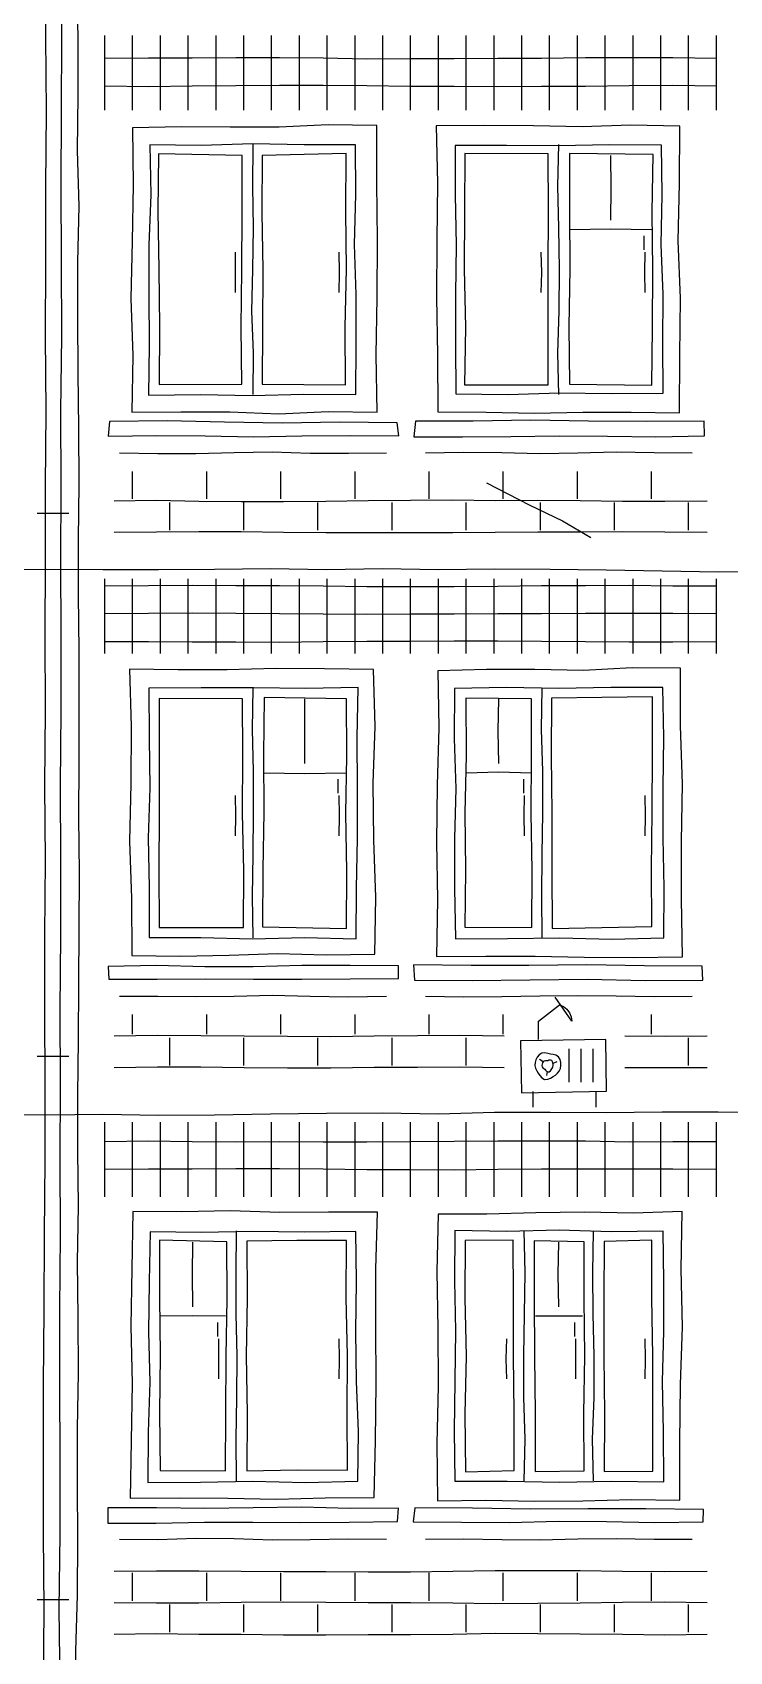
# Model space of a CAD drawing. Header units: millimetres. Extents: x 0 to 165, y 0 to 320.
# Drawn here: x 60.6 to 98.2, y 79 to 166.4 of the extents above; entities that cross this region are included whole.
import ezdxf

# ---------------------------------------------------------------- set-up
doc = ezdxf.new("R2010")
doc.units = ezdxf.units.MM
for name, color, linetype, true_color in [('01_KARKAS', 1, 'Continuous', 0xd62728), ('02_PROYOMY', 5, 'Continuous', 0x1f5fd6), ('04_KLADKA', 32, 'Continuous', 0x8c5a2b), ('05_KONDICIONERY', 6, 'Continuous', 0xc512c5), ('06_VODOSTOK', 4, 'Continuous', 0x0f9aa0)]:
    doc.layers.add(name, color=color, linetype=linetype, true_color=true_color)

msp = doc.modelspace()

# ---------------------------------------------------------------- linework, layer by layer
at = {"layer": '01_KARKAS'}
for points in [[(62.94, 76), (62.941, 79), (63.035, 82), (63.045, 85), (63.024, 88), (63.03, 91), (63.073, 94), (63.067, 97), (63.019, 100), (63.086, 103), (63.039, 106), (63.053, 109), (63.073, 112), (63.101, 115), (63.117, 118), (63.126, 121), (63.101, 124), (63.124, 127), (63.115, 130), (63.115, 133), (63.089, 136), (63.079, 139), (63.114, 142), (63.097, 145), (63.066, 148), (63.036, 151), (63.049, 154), (63.11, 157), (63.03, 160), (63.058, 163), (63.067, 166), (63.014, 169)], [(58.346, 137.384), (61.365, 137.394), (64.385, 137.383), (67.404, 137.38), (70.423, 137.394), (73.442, 137.442), (76.462, 137.384), (79.481, 137.433), (82.5, 137.381), (85.519, 137.415), (88.538, 137.405), (91.558, 137.36), (94.577, 137.31), (97.596, 137.265), (100.615, 137.274)], [(58.346, 107.955), (61.365, 107.946), (64.385, 107.979), (67.404, 107.912), (70.423, 107.938), (73.442, 107.997), (76.462, 108.023), (79.481, 108.051), (82.5, 107.987), (85.519, 108.089), (88.538, 108.08), (91.558, 108.057), (94.577, 108.091), (97.596, 108.102), (100.615, 108.081)]]:
    msp.add_lwpolyline(points, dxfattribs=at)
at = {"layer": '02_PROYOMY'}
for points in [[(65.994, 161.232), (66.027, 158.16), (65.98, 155.088), (65.897, 152.017), (66.011, 148.945), (65.957, 145.873)], [(79.186, 161.362), (76.547, 161.39), (73.91, 161.263), (71.271, 161.269), (68.632, 161.293), (65.994, 161.232)], [(79.192, 145.875), (79.147, 148.972), (79.195, 152.07), (79.216, 155.167), (79.173, 158.265), (79.186, 161.362)], [(95.519, 161.33), (92.89, 161.376), (90.261, 161.285), (87.632, 161.339), (85.003, 161.36), (82.373, 161.336)], [(82.373, 161.336), (82.449, 158.247), (82.411, 155.158), (82.389, 152.069), (82.458, 148.98), (82.468, 145.891)], [(95.506, 145.839), (95.529, 148.937), (95.571, 152.035), (95.443, 155.133), (95.508, 158.232), (95.519, 161.33)], [(66.935, 160.316), (66.976, 157.612), (66.881, 154.909), (66.876, 152.206), (66.891, 149.503), (66.86, 146.799)], [(78.021, 160.322), (75.249, 160.308), (72.478, 160.363), (69.707, 160.27), (66.935, 160.316)], [(72.5, 146.833), (72.52, 149.083), (72.432, 151.333), (72.48, 153.583), (72.521, 155.833), (72.489, 158.083), (72.5, 160.333)], [(78.041, 146.841), (78.069, 149.538), (78.066, 152.234), (77.97, 154.93), (78.037, 157.626), (78.021, 160.322)], [(94.531, 160.298), (91.748, 160.316), (88.965, 160.261), (86.182, 160.274), (83.399, 160.285)], [(83.399, 160.285), (83.411, 157.601), (83.452, 154.917), (83.413, 152.233), (83.429, 149.549), (83.448, 146.865)], [(89, 146.833), (88.946, 149.083), (89.012, 151.333), (89.029, 153.583), (89.004, 155.833), (88.95, 158.083), (89, 160.333)], [(94.624, 146.899), (94.611, 149.579), (94.622, 152.259), (94.521, 154.938), (94.566, 157.618), (94.531, 160.298)], [(67.39, 159.819), (67.368, 156.709), (67.412, 153.599), (67.449, 150.49), (67.438, 147.38)], [(71.911, 159.733), (67.39, 159.819)], [(71.89, 147.39), (71.859, 150.476), (71.891, 153.561), (71.912, 156.647), (71.911, 159.733)], [(72.995, 159.732), (72.97, 156.646), (73.024, 153.561), (73.011, 150.475), (72.993, 147.39)], [(77.516, 159.837), (72.995, 159.732)], [(77.495, 147.354), (77.461, 150.475), (77.533, 153.596), (77.509, 156.716), (77.516, 159.837)], [(83.93, 159.837), (83.907, 156.716), (83.897, 153.595), (83.961, 150.474), (83.913, 147.353)], [(88.423, 159.834), (83.93, 159.837)], [(88.429, 147.36), (88.423, 150.478), (88.418, 153.597), (88.44, 156.715), (88.423, 159.834)], [(89.565, 159.838), (89.582, 156.726), (89.583, 153.614), (89.544, 150.502), (89.577, 147.39)], [(94.089, 159.795), (89.565, 159.838)], [(91.8, 156.243), (91.824, 157.988), (91.8, 159.733)], [(94.021, 147.337), (94.056, 150.451), (94.062, 153.566), (94.038, 156.681), (94.089, 159.795)], [(89.6, 155.743), (91.8, 155.775), (94, 155.743)], [(93.6, 154.643), (93.6, 155.393)], [(71.55, 152.343), (71.55, 153.428), (71.55, 154.513)], [(77.15, 152.343), (77.155, 153.428), (77.15, 154.513)], [(88.05, 152.343), (88.077, 153.428), (88.05, 154.513)], [(93.65, 152.343), (93.644, 153.428), (93.65, 154.513)], [(67.438, 147.38), (71.89, 147.39)], [(72.993, 147.39), (77.495, 147.354)], [(83.448, 146.865), (86.242, 146.827), (89.036, 146.922), (91.83, 146.884), (94.624, 146.899)], [(83.913, 147.353), (88.429, 147.36)], [(89.577, 147.39), (94.021, 147.337)], [(66.86, 146.799), (69.655, 146.84), (72.451, 146.783), (75.246, 146.846), (78.041, 146.841)], [(64.749, 145.374), (64.689, 144.585)], [(80.282, 145.299), (77.175, 145.343), (74.069, 145.285), (70.962, 145.347), (67.856, 145.406), (64.749, 145.374)], [(65.957, 145.873), (68.604, 145.905), (71.251, 145.904), (73.898, 145.795), (76.545, 145.911), (79.192, 145.875)], [(80.36, 144.607), (80.282, 145.299)], [(81.257, 145.396), (81.179, 144.553)], [(96.831, 145.397), (93.716, 145.374), (90.602, 145.387), (87.487, 145.447), (84.372, 145.394), (81.257, 145.396)], [(82.468, 145.891), (85.076, 145.881), (87.683, 145.817), (90.291, 145.875), (92.899, 145.878), (95.506, 145.839)], [(96.851, 144.598), (96.831, 145.397)], [(64.689, 144.585), (67.301, 144.621), (69.912, 144.592), (72.524, 144.548), (75.136, 144.605), (77.748, 144.622), (80.36, 144.607)], [(81.179, 144.553), (83.791, 144.538), (86.403, 144.567), (89.015, 144.603), (91.627, 144.583), (94.239, 144.554), (96.851, 144.598)], [(65.3, 143.683), (67.357, 143.642), (69.414, 143.647), (71.471, 143.697), (73.529, 143.734), (75.586, 143.657), (77.643, 143.664), (79.7, 143.683)], [(81.8, 143.683), (83.857, 143.715), (85.914, 143.692), (87.971, 143.651), (90.029, 143.685), (92.086, 143.731), (94.143, 143.708), (96.2, 143.683)], [(78.994, 131.991), (76.361, 132.018), (73.728, 132.029), (71.096, 131.969), (68.463, 131.967), (65.831, 131.994)], [(95.566, 132.052), (92.947, 132.072), (90.33, 131.935), (87.711, 131.984), (85.093, 131.988), (82.475, 131.917)], [(95.677, 116.465), (95.623, 119.582), (95.619, 122.7), (95.667, 125.818), (95.563, 128.934), (95.566, 132.052)], [(65.831, 131.994), (65.918, 128.903), (65.905, 125.812), (65.831, 122.72), (65.943, 119.63), (65.959, 116.539)], [(79.064, 116.61), (79.12, 119.686), (79.009, 122.762), (78.983, 125.838), (79.08, 128.915), (78.994, 131.991)], [(82.475, 131.917), (82.516, 128.831), (82.424, 125.745), (82.393, 122.659), (82.449, 119.573), (82.404, 116.487)], [(66.881, 130.969), (66.889, 128.278), (66.923, 125.588), (66.833, 122.898), (66.891, 120.207), (66.891, 117.517)], [(78.172, 131.012), (75.35, 130.958), (72.527, 130.993), (69.704, 130.992), (66.881, 130.969)], [(67.427, 130.41), (67.429, 127.321), (67.433, 124.232), (67.408, 121.143), (67.433, 118.055)], [(71.931, 130.407), (67.427, 130.41)], [(71.985, 118.045), (72.007, 121.136), (71.93, 124.226), (71.943, 127.316), (71.931, 130.407)], [(72.5, 117.5), (72.476, 119.75), (72.498, 122), (72.523, 124.25), (72.527, 126.5), (72.467, 128.75), (72.5, 131)], [(73.09, 130.476), (73.067, 127.38), (73.085, 124.284), (73.02, 121.188), (73.015, 118.092)], [(77.533, 130.406), (73.09, 130.476)], [(75.3, 126.91), (75.291, 128.655), (75.3, 130.4)], [(77.538, 117.994), (77.552, 121.097), (77.506, 124.2), (77.551, 127.303), (77.533, 130.406)], [(78.062, 117.439), (78.08, 120.153), (78.133, 122.868), (78.131, 125.583), (78.125, 128.298), (78.172, 131.012)], [(83.372, 130.964), (83.354, 128.261), (83.442, 125.558), (83.37, 122.854), (83.369, 120.151), (83.419, 117.448)], [(94.611, 131.007), (91.801, 131.012), (88.992, 130.961), (86.182, 131.009), (83.372, 130.964)], [(83.98, 130.433), (83.994, 127.341), (83.92, 124.25), (83.957, 121.158), (83.926, 118.066)], [(87.519, 130.409), (83.98, 130.433)], [(85.752, 126.91), (85.726, 128.655), (85.752, 130.4)], [(87.538, 118.046), (87.551, 121.137), (87.502, 124.227), (87.523, 127.318), (87.519, 130.409)], [(88.104, 117.5), (88.077, 119.75), (88.097, 122), (88.126, 124.25), (88.131, 126.5), (88.06, 128.75), (88.104, 131)], [(88.598, 130.435), (88.576, 127.326), (88.624, 124.218), (88.618, 121.109), (88.632, 118)], [(94.051, 130.505), (91.324, 130.474), (88.598, 130.435)], [(94.013, 118.104), (93.999, 121.204), (94.04, 124.304), (94.056, 127.405), (94.051, 130.505)], [(94.667, 117.491), (94.69, 120.195), (94.625, 122.898), (94.62, 125.601), (94.666, 128.304), (94.611, 131.007)], [(73.1, 126.41), (75.3, 126.367), (77.5, 126.41)], [(77.1, 125.31), (77.1, 126.06)], [(84, 126.41), (85.752, 126.46), (87.504, 126.41)], [(87.104, 125.31), (87.104, 126.06)], [(71.55, 123.01), (71.562, 124.095), (71.55, 125.18)], [(77.15, 123.01), (77.161, 124.095), (77.15, 125.18)], [(87.154, 123.01), (87.122, 124.095), (87.154, 125.18)], [(93.65, 123.01), (93.667, 124.095), (93.65, 125.18)], [(67.433, 118.055), (71.985, 118.045)], [(73.015, 118.092), (77.538, 117.994)], [(83.926, 118.066), (87.538, 118.046)], [(88.632, 118), (91.322, 118.061), (94.013, 118.104)], [(66.891, 117.517), (69.684, 117.515), (72.476, 117.442), (75.27, 117.505), (78.062, 117.439)], [(83.419, 117.448), (86.231, 117.455), (89.043, 117.488), (91.855, 117.422), (94.667, 117.491)], [(65.959, 116.539), (68.58, 116.505), (71.201, 116.556), (73.822, 116.644), (76.443, 116.577), (79.064, 116.61)], [(82.404, 116.487), (85.059, 116.501), (87.713, 116.497), (90.368, 116.444), (93.023, 116.434), (95.677, 116.465)], [(80.348, 115.986), (77.736, 116.003), (75.123, 115.998), (72.511, 115.922), (69.898, 115.932), (67.285, 115.996), (64.672, 115.949)], [(64.672, 115.949), (64.712, 115.257)], [(80.351, 115.296), (80.348, 115.986)], [(96.736, 115.97), (93.619, 115.981), (90.503, 116.038), (87.386, 116.005), (84.27, 115.999), (81.153, 116.046)], [(81.153, 116.046), (81.214, 115.212)], [(96.767, 115.211), (96.736, 115.97)], [(64.712, 115.257), (67.318, 115.261), (69.925, 115.287), (72.531, 115.269), (75.138, 115.265), (77.744, 115.282), (80.351, 115.296)], [(81.214, 115.212), (84.324, 115.183), (87.435, 115.226), (90.545, 115.256), (93.656, 115.187), (96.767, 115.211)], [(65.3, 114.35), (67.357, 114.343), (69.414, 114.324), (71.471, 114.348), (73.529, 114.399), (75.586, 114.342), (77.643, 114.305), (79.7, 114.35)], [(81.8, 114.35), (83.857, 114.311), (85.914, 114.332), (87.971, 114.372), (90.029, 114.382), (92.086, 114.368), (94.143, 114.332), (96.2, 114.35)], [(66.007, 102.724), (65.964, 99.627), (65.903, 96.53), (65.97, 93.432), (65.917, 90.334), (65.872, 87.237)], [(79.21, 102.684), (76.569, 102.677), (73.929, 102.661), (71.288, 102.748), (68.648, 102.7), (66.007, 102.724)], [(79.03, 87.268), (79.1, 90.351), (79.135, 93.434), (79.117, 96.518), (79.128, 99.602), (79.21, 102.684)], [(82.48, 102.567), (82.408, 99.474), (82.477, 96.38), (82.494, 93.287), (82.414, 90.194), (82.451, 87.1)], [(95.661, 102.726), (93.025, 102.636), (90.388, 102.687), (87.752, 102.646), (85.117, 102.568), (82.48, 102.567)], [(95.526, 87.137), (95.535, 90.254), (95.559, 93.372), (95.669, 96.489), (95.604, 99.608), (95.661, 102.726)], [(66.939, 101.619), (66.892, 98.914), (66.855, 96.209), (66.921, 93.504), (66.834, 90.799), (66.827, 88.094)], [(78.04, 101.631), (75.265, 101.598), (72.489, 101.645), (69.714, 101.579), (66.939, 101.619)], [(71.604, 88.167), (71.591, 90.417), (71.619, 92.667), (71.642, 94.917), (71.582, 97.167), (71.591, 99.417), (71.604, 101.667)], [(78.151, 88.15), (78.181, 90.846), (78.088, 93.542), (78.041, 96.238), (78.084, 98.935), (78.04, 101.631)], [(83.39, 101.687), (83.365, 98.983), (83.427, 96.278), (83.381, 93.573), (83.351, 90.868), (83.395, 88.164)], [(94.624, 101.653), (91.815, 101.627), (89.007, 101.714), (86.198, 101.634), (83.39, 101.687)], [(87.133, 88.167), (87.183, 90.417), (87.115, 92.667), (87.101, 94.917), (87.147, 97.167), (87.179, 99.417), (87.133, 101.667)], [(90.867, 88.167), (90.819, 90.417), (90.9, 92.667), (90.899, 94.917), (90.853, 97.167), (90.827, 99.417), (90.867, 101.667)], [(94.656, 88.124), (94.644, 90.83), (94.591, 93.535), (94.659, 96.241), (94.664, 98.947), (94.624, 101.653)], [(67.452, 101.176), (67.445, 98.066), (67.485, 94.956), (67.448, 91.845), (67.485, 88.735)], [(71.083, 101.087), (67.452, 101.176)], [(69.252, 97.577), (69.24, 99.322), (69.252, 101.067)], [(71.017, 88.721), (71.021, 91.813), (71.04, 94.904), (71.1, 97.995), (71.083, 101.087)], [(72.166, 101.108), (72.178, 98.012), (72.123, 94.916), (72.174, 91.82), (72.157, 88.724)], [(77.542, 101.157), (74.854, 101.145), (72.166, 101.108)], [(77.597, 88.743), (77.581, 91.846), (77.594, 94.95), (77.516, 98.054), (77.542, 101.157)], [(83.938, 101.158), (83.934, 98.034), (83.992, 94.911), (83.931, 91.788), (83.96, 88.664)], [(86.534, 101.176), (83.938, 101.158)], [(86.589, 88.726), (86.592, 91.838), (86.559, 94.951), (86.547, 98.063), (86.534, 101.176)], [(90.364, 101.089), (87.658, 101.127)], [(87.658, 101.127), (87.671, 98.014), (87.676, 94.9), (87.715, 91.787), (87.716, 88.674)], [(89, 97.577), (88.961, 99.322), (89, 101.067)], [(90.367, 88.719), (90.342, 91.812), (90.395, 94.904), (90.369, 97.997), (90.364, 101.089)], [(91.446, 101.101), (91.43, 97.997), (91.426, 94.893), (91.46, 91.788), (91.435, 88.684)], [(94.018, 101.163), (91.446, 101.101)], [(94.077, 88.699), (94.073, 91.815), (94.065, 94.931), (94.013, 98.046), (94.018, 101.163)], [(67.5, 97.077), (69.252, 97.098), (71.004, 97.077)], [(87.733, 97.077), (90.267, 97.077)], [(70.604, 95.977), (70.604, 96.727)], [(89.867, 95.977), (89.867, 96.727)], [(70.654, 93.677), (70.656, 94.762), (70.654, 95.847)], [(77.15, 93.677), (77.165, 94.762), (77.15, 95.847)], [(86.183, 93.677), (86.158, 94.762), (86.183, 95.847)], [(89.917, 93.677), (89.908, 94.762), (89.917, 95.847)], [(93.65, 93.677), (93.666, 94.762), (93.65, 95.847)], [(67.485, 88.735), (71.017, 88.721)], [(72.157, 88.724), (74.877, 88.763), (77.597, 88.743)], [(83.96, 88.664), (86.589, 88.726)], [(87.716, 88.674), (90.367, 88.719)], [(91.435, 88.684), (94.077, 88.699)], [(66.827, 88.094), (69.658, 88.106), (72.489, 88.166), (75.32, 88.085), (78.151, 88.15)], [(83.395, 88.164), (86.211, 88.154), (89.026, 88.097), (91.841, 88.149), (94.656, 88.124)], [(64.669, 86.721), (64.663, 85.886)], [(80.342, 86.704), (77.73, 86.687), (75.118, 86.746), (72.506, 86.725), (69.893, 86.689), (67.281, 86.723), (64.669, 86.721)], [(65.872, 87.237), (68.504, 87.265), (71.135, 87.247), (73.767, 87.187), (76.398, 87.262), (79.03, 87.268)], [(80.296, 85.984), (80.342, 86.704)], [(81.224, 86.717), (81.131, 85.957)], [(96.802, 86.626), (93.686, 86.672), (90.571, 86.667), (87.455, 86.653), (84.339, 86.703), (81.224, 86.717)], [(82.451, 87.1), (85.066, 87.139), (87.681, 87.084), (90.296, 87.097), (92.91, 87.175), (95.526, 87.137)], [(96.787, 85.965), (96.802, 86.626)], [(64.663, 85.886), (67.269, 85.894), (69.874, 85.941), (72.48, 85.945), (75.085, 85.931), (77.691, 85.946), (80.296, 85.984)], [(81.131, 85.957), (83.74, 85.935), (86.349, 85.934), (88.959, 85.991), (91.568, 85.974), (94.178, 85.928), (96.787, 85.965)], [(65.3, 85.017), (67.357, 85.002), (69.414, 85.071), (71.471, 85.054), (73.529, 84.993), (75.586, 85.001), (77.643, 85.046), (79.7, 85.017)], [(81.8, 85.017), (83.857, 85.045), (85.914, 85.011), (87.971, 84.995), (90.029, 85.035), (92.086, 85.054), (94.143, 85.026), (96.2, 85.017)]]:
    msp.add_lwpolyline(points, dxfattribs=at)
at = {"layer": '04_KLADKA'}
for points in [[(64.5, 162.183), (64.5, 166.217)], [(66, 162.183), (66, 166.217)], [(67.5, 162.183), (67.5, 166.217)], [(69, 162.183), (69, 166.217)], [(70.5, 162.183), (70.5, 166.217)], [(72, 162.183), (72, 166.217)], [(73.5, 162.183), (73.5, 166.217)], [(75, 162.183), (75, 166.217)], [(76.5, 162.183), (76.5, 166.217)], [(78, 162.183), (78, 166.217)], [(79.5, 162.183), (79.5, 166.217)], [(81, 162.183), (81, 166.217)], [(82.5, 162.183), (82.5, 166.217)], [(84, 162.183), (84, 166.217)], [(85.5, 162.183), (85.5, 166.217)], [(87, 162.183), (87, 166.217)], [(88.5, 162.183), (88.5, 166.217)], [(90, 162.183), (90, 166.217)], [(91.5, 162.183), (91.5, 166.217)], [(93, 162.183), (93, 166.217)], [(94.5, 162.183), (94.5, 166.217)], [(96, 162.183), (96, 166.217)], [(97.5, 162.183), (97.5, 166.217)], [(64.5, 165), (66.857, 165.003), (69.214, 165.014), (71.571, 165.025), (73.929, 165.029), (76.286, 165.007), (78.643, 164.965), (81, 164.972), (83.357, 164.969), (85.714, 164.989), (88.071, 164.994), (90.429, 165.027), (92.786, 165.021), (95.143, 165.028), (97.5, 165)], [(64.5, 163.5), (66.857, 163.472), (69.214, 163.495), (71.571, 163.52), (73.929, 163.543), (76.286, 163.532), (78.643, 163.524), (81, 163.488), (83.357, 163.485), (85.714, 163.47), (88.071, 163.474), (90.429, 163.483), (92.786, 163.521), (95.143, 163.541), (97.5, 163.5)], [(66, 141.2), (66, 142.683)], [(70, 141.2), (70, 142.683)], [(74, 141.2), (74, 142.683)], [(78, 141.2), (78, 142.683)], [(82, 141.2), (82, 142.683)], [(86, 141.2), (86, 142.683)], [(90, 141.2), (90, 142.683)], [(94, 141.2), (94, 142.683)], [(85.101, 142.058), (87.436, 140.866), (89.196, 140.015), (90.72, 139.113)], [(65, 141.1), (67.286, 141.128), (69.571, 141.08), (71.857, 141.059), (74.143, 141.059), (76.429, 141.066), (78.714, 141.105), (81, 141.132), (83.286, 141.14), (85.571, 141.116), (87.857, 141.128), (90.143, 141.111), (92.429, 141.065), (94.714, 141.065), (97, 141.1)], [(68, 139.5), (68, 141)], [(72, 139.5), (72, 141)], [(76, 139.5), (76, 141)], [(80, 139.5), (80, 141)], [(84, 139.5), (84, 141)], [(88, 139.5), (88, 141)], [(92, 139.5), (92, 141)], [(96, 139.5), (96, 141)], [(65, 139.4), (67.286, 139.416), (69.571, 139.432), (71.857, 139.436), (74.143, 139.402), (76.429, 139.385), (78.714, 139.386), (81, 139.38), (83.286, 139.375), (85.571, 139.4), (87.857, 139.409), (90.143, 139.414), (92.429, 139.44), (94.714, 139.418), (97, 139.4)], [(64.5, 132.85), (64.5, 136.883)], [(64.5, 136.5), (66.857, 136.526), (69.214, 136.54), (71.571, 136.52), (73.929, 136.514), (76.286, 136.508), (78.643, 136.472), (81, 136.468), (83.357, 136.467), (85.714, 136.479), (88.071, 136.514), (90.429, 136.523), (92.786, 136.543), (95.143, 136.508), (97.5, 136.5)], [(66, 132.85), (66, 136.883)], [(67.5, 132.85), (67.5, 136.883)], [(69, 132.85), (69, 136.883)], [(70.5, 132.85), (70.5, 136.883)], [(72, 132.85), (72, 136.883)], [(73.5, 132.85), (73.5, 136.883)], [(75, 132.85), (75, 136.883)], [(76.5, 132.85), (76.5, 136.883)], [(78, 132.85), (78, 136.883)], [(79.5, 132.85), (79.5, 136.883)], [(81, 132.85), (81, 136.883)], [(82.5, 132.85), (82.5, 136.883)], [(84, 132.85), (84, 136.883)], [(85.5, 132.85), (85.5, 136.883)], [(87, 132.85), (87, 136.883)], [(88.5, 132.85), (88.5, 136.883)], [(90, 132.85), (90, 136.883)], [(91.5, 132.85), (91.5, 136.883)], [(93, 132.85), (93, 136.883)], [(94.5, 132.85), (94.5, 136.883)], [(96, 132.85), (96, 136.883)], [(97.5, 132.85), (97.5, 136.883)], [(64.5, 135), (66.857, 135.03), (69.214, 135.042), (71.571, 135.024), (73.929, 135.014), (76.286, 134.992), (78.643, 134.977), (81, 134.985), (83.357, 134.982), (85.714, 135.003), (88.071, 135.012), (90.429, 135.022), (92.786, 135.028), (95.143, 135.017), (97.5, 135)], [(64.5, 133.5), (66.857, 133.488), (69.214, 133.47), (71.571, 133.47), (73.929, 133.466), (76.286, 133.492), (78.643, 133.516), (81, 133.508), (83.357, 133.525), (85.714, 133.526), (88.071, 133.512), (90.429, 133.5), (92.786, 133.479), (95.143, 133.473), (97.5, 133.5)], [(66, 112.3), (66, 113.35)], [(70, 112.3), (70, 113.35)], [(74, 112.3), (74, 113.35)], [(78, 112.3), (78, 113.35)], [(82, 112.3), (82, 113.35)], [(86, 112.3), (86, 113.35)], [(94, 112.3), (94, 113.35)], [(65, 112.2), (67.339, 112.233), (69.678, 112.22), (72.017, 112.205), (74.356, 112.189), (76.694, 112.162), (79.033, 112.198), (81.372, 112.218), (83.711, 112.234), (86.05, 112.2)], [(68, 110.6), (68, 112.1)], [(72, 110.6), (72, 112.1)], [(76, 110.6), (76, 112.1)], [(80, 110.6), (80, 112.1)], [(84, 110.6), (84, 112.1)], [(92.55, 112.2), (94.775, 112.18), (97, 112.2)], [(96, 110.6), (96, 112.1)], [(65, 110.5), (67.339, 110.523), (69.678, 110.536), (72.017, 110.499), (74.356, 110.477), (76.694, 110.467), (79.033, 110.51), (81.372, 110.515), (83.711, 110.521), (86.05, 110.5)], [(92.55, 110.5), (94.775, 110.489), (97, 110.5)], [(64.5, 103.517), (64.5, 107.55)], [(66, 103.517), (66, 107.55)], [(67.5, 103.517), (67.5, 107.55)], [(69, 103.517), (69, 107.55)], [(70.5, 103.517), (70.5, 107.55)], [(72, 103.517), (72, 107.55)], [(73.5, 103.517), (73.5, 107.55)], [(75, 103.517), (75, 107.55)], [(76.5, 103.517), (76.5, 107.55)], [(78, 103.517), (78, 107.55)], [(79.5, 103.517), (79.5, 107.55)], [(81, 103.517), (81, 107.55)], [(82.5, 103.517), (82.5, 107.55)], [(84, 103.517), (84, 107.55)], [(85.5, 103.517), (85.5, 107.55)], [(87, 103.517), (87, 107.55)], [(88.5, 103.517), (88.5, 107.55)], [(90, 103.517), (90, 107.55)], [(91.5, 103.517), (91.5, 107.55)], [(93, 103.517), (93, 107.55)], [(94.5, 103.517), (94.5, 107.55)], [(96, 103.517), (96, 107.55)], [(97.5, 103.517), (97.5, 107.55)], [(64.5, 106.5), (66.857, 106.539), (69.214, 106.499), (71.571, 106.479), (73.929, 106.493), (76.286, 106.482), (78.643, 106.487), (81, 106.498), (83.357, 106.509), (85.714, 106.54), (88.071, 106.531), (90.429, 106.531), (92.786, 106.487), (95.143, 106.496), (97.5, 106.5)], [(64.5, 105), (66.857, 105.016), (69.214, 105.031), (71.571, 105.035), (73.929, 105.033), (76.286, 105.016), (78.643, 104.983), (81, 104.981), (83.357, 104.969), (85.714, 104.997), (88.071, 105.015), (90.429, 105.019), (92.786, 105.029), (95.143, 105.027), (97.5, 105)], [(65, 83.3), (67.286, 83.319), (69.571, 83.31), (71.857, 83.3), (74.143, 83.281), (76.429, 83.288), (78.714, 83.26), (81, 83.268), (83.286, 83.295), (85.571, 83.328), (87.857, 83.334), (90.143, 83.337), (92.429, 83.303), (94.714, 83.287), (97, 83.3)], [(66, 81.7), (66, 83.2)], [(70, 81.7), (70, 83.2)], [(74, 81.7), (74, 83.2)], [(78, 81.7), (78, 83.2)], [(82, 81.7), (82, 83.2)], [(86, 81.7), (86, 83.2)], [(90, 81.7), (90, 83.2)], [(94, 81.7), (94, 83.2)], [(65, 81.6), (67.286, 81.59), (69.571, 81.582), (71.857, 81.62), (74.143, 81.642), (76.429, 81.629), (78.714, 81.61), (81, 81.601), (83.286, 81.583), (85.571, 81.56), (87.857, 81.567), (90.143, 81.584), (92.429, 81.627), (94.714, 81.637), (97, 81.6)], [(68, 80), (68, 81.5)], [(72, 80), (72, 81.5)], [(76, 80), (76, 81.5)], [(80, 80), (80, 81.5)], [(84, 80), (84, 81.5)], [(88, 80), (88, 81.5)], [(92, 80), (92, 81.5)], [(96, 80), (96, 81.5)], [(65, 79.9), (67.286, 79.924), (69.571, 79.899), (71.857, 79.895), (74.143, 79.864), (76.429, 79.868), (78.714, 79.874), (81, 79.886), (83.286, 79.904), (85.571, 79.942), (87.857, 79.938), (90.143, 79.915), (92.429, 79.888), (94.714, 79.865), (97, 79.9)]]:
    msp.add_lwpolyline(points, dxfattribs=at)
at = {"layer": '05_KONDICIONERY'}
for points in [[(87.9, 113), (89.033, 113.869)], [(89.7, 113), (88.8, 114.3)], [(89.033, 113.869), (89.25, 113.779)], [(89.25, 113.779), (89.436, 113.636)], [(87.9, 112), (87.9, 113)], [(89.436, 113.636), (89.579, 113.45)], [(89.579, 113.45), (89.669, 113.233)], [(89.669, 113.233), (89.7, 113)], [(91.528, 111.997), (86.922, 111.933)], [(86.922, 111.933), (86.978, 109.125)], [(91.576, 109.221), (91.528, 111.997)], [(89.55, 109.7), (89.55, 111.5)], [(90.2, 109.7), (90.2, 111.5)], [(90.85, 109.7), (90.85, 111.5)], [(88.145, 110.793), (87.961, 110.932)], [(88.361, 110.282), (88.332, 110.054)], [(88.695, 110.725), (88.907, 110.814)], [(86.978, 109.125), (91.576, 109.221)], [(87.6, 109.2), (87.6, 108.35)], [(91, 109.2), (91, 108.35)]]:
    msp.add_lwpolyline(points, dxfattribs=at)
for points in [[(89.107, 110.6), (89.108, 110.762), (89.073, 110.924), (88.981, 111.063), (88.84, 111.151), (88.684, 111.191), (88.541, 111.217), (88.4, 111.255), (88.244, 111.285), (88.079, 111.267), (87.936, 111.182), (87.832, 111.053), (87.761, 110.908), (87.716, 110.756), (87.707, 110.6), (87.743, 110.45), (87.811, 110.316), (87.886, 110.19), (87.967, 110.057), (88.077, 109.929), (88.229, 109.852), (88.4, 109.855), (88.555, 109.92), (88.686, 110.006), (88.809, 110.088), (88.927, 110.18), (89.023, 110.3), (89.081, 110.445), (89.107, 110.6)], [(88.687, 110.6), (88.684, 110.665), (88.677, 110.733), (88.659, 110.807), (88.615, 110.869), (88.542, 110.896), (88.464, 110.882), (88.4, 110.855), (88.344, 110.846), (88.279, 110.851), (88.205, 110.844), (88.144, 110.804), (88.108, 110.741), (88.092, 110.67), (88.087, 110.6), (88.099, 110.531), (88.136, 110.473), (88.19, 110.433), (88.241, 110.4), (88.282, 110.355), (88.331, 110.297), (88.4, 110.255), (88.477, 110.261), (88.539, 110.311), (88.58, 110.375), (88.613, 110.43), (88.648, 110.48), (88.677, 110.537), (88.687, 110.6)]]:
    msp.add_lwpolyline(points, close=True, dxfattribs=at)
at = {"layer": '06_VODOSTOK'}
for points in [[(61.196, 77.203), (61.222, 81.246), (61.192, 85.289), (61.198, 89.332), (61.2, 93.375), (61.224, 97.418), (61.25, 101.462), (61.279, 105.505), (61.275, 109.548), (61.256, 113.591), (61.259, 117.634), (61.301, 121.677), (61.269, 125.72), (61.305, 129.763), (61.281, 133.806), (61.293, 137.849), (61.304, 141.892), (61.337, 145.935), (61.302, 149.978), (61.31, 154.022), (61.32, 158.065), (61.359, 162.108), (61.309, 166.151), (61.303, 170.194)], [(62.096, 77.203), (62.038, 81.246), (62.096, 85.289), (62.091, 89.332), (62.079, 93.375), (62.065, 97.418), (62.108, 101.462), (62.093, 105.505), (62.107, 109.548), (62.093, 113.591), (62.126, 117.634), (62.118, 121.677), (62.11, 125.72), (62.153, 129.763), (62.15, 133.806), (62.131, 137.849), (62.138, 141.892), (62.13, 145.935), (62.176, 149.978), (62.168, 154.022), (62.153, 158.065), (62.156, 162.108), (62.184, 166.151), (62.214, 170.194)], [(60.85, 140.433), (62.55, 140.433)], [(60.85, 111.1), (62.55, 111.1)], [(60.85, 81.767), (62.55, 81.767)]]:
    msp.add_lwpolyline(points, dxfattribs=at)

doc.saveas('drawing.dxf')
